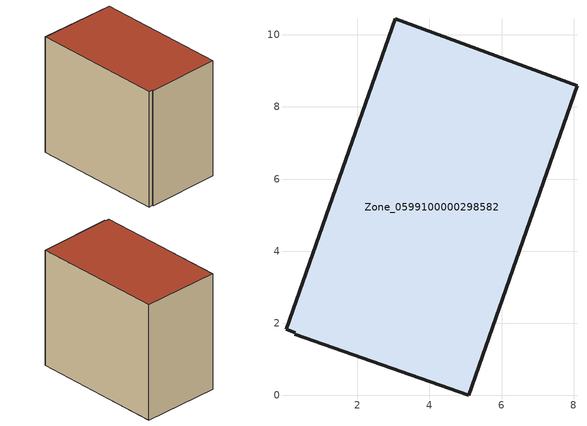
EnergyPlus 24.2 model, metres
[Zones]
Zone_0599100000298582
 floor ground (C_G): 0.28,1.74 0.02,1.83 3.04,10.45 8.09,8.59 5.09,0 0.27,1.69 z0
 wall outside (C_F): 3.04,10.45 0.02,1.83 0.28,1.74 0.27,1.69 5.09,0 8.09,8.59 3.04,10.45 z0:8.23
 roof outside (C_R): 0.02,1.83 0.28,1.74 0.27,1.69 5.09,0 8.09,8.59 3.04,10.45 z8.23
[BUILDING]
Pand.0599100000298582: North Axis=0; Terrain=City; Loads Convergence Tolerance Value=0.04; Temperature Convergence Tolerance Value=0.4; Solar Distribution=FullExterior; Maximum Number of Warmup Days=25; Minimum Number of Warmup Days=1
[Site:Location]
Rotterdam.The.Hague.AP_ZH_NLD Design_Conditions: Latitude=51.96; Longitude=4.45; Time Zone=1; Elevation=-4.5
[SITE:GROUNDTEMPERATURE:BUILDINGSURFACE]
18, 18, 18, 18, 18, 18, 18, 18, 18, 18, 18, 18
[MATERIAL] Thermal Absorptance=0.9; Solar Absorptance=0.7; Visible Absorptance=0.7
Name | Roughness | Thickness | Conductivity | Density | Specific Heat
G.TI.1992-2005 | MediumSmooth | 0.15 | 0.06 | 540 | 1210
F.TI.1992-2005 | Rough | 0.3 | 0.12 | 1920 | 840
R.TI.1992-2005 | MediumRough | 0.2 | 0.08 | 1500 | 1000
[CONSTRUCTION]
C_G: G.TI.1992-2005
C_F: F.TI.1992-2005
C_R: R.TI.1992-2005
[ZONE]
Zone_0599100000298582: Type=1; Multiplier=1; Ceiling Height=Autocalculate; Volume=Autocalculate; Floor Area=autocalculate; Part of Total Floor Area=Yes
[ZONEINFILTRATION:DESIGNFLOWRATE]
Infil_Zone_0599100000298582: Zone or ZoneList or Space or SpaceList=Zone_0599100000298582; Schedule=AlwaysOn; Design Flow Rate Calculation Method=Flow/Area; Flow Rate per Floor Area=0.0015; Constant Term Coefficient=1; Temperature Term Coefficient=0; Velocity Term Coefficient=0; Velocity Squared Term Coefficient=0
[HVACTEMPLATE:ZONE:IDEALLOADSAIRSYSTEM]
Zone_0599100000298582: Maximum Heating Supply Air Temperature=50; Minimum Cooling Supply Air Temperature=13; Maximum Heating Supply Air Humidity Ratio=0.0156; Minimum Cooling Supply Air Humidity Ratio=0.0077; Heating Limit=NoLimit; Cooling Limit=NoLimit; Dehumidification Control Type=ConstantSensibleHeatRatio; Cooling Sensible Heat Ratio=0.7; Dehumidification Setpoint=60; Humidification Control Type=None; Humidification Setpoint=30; Outdoor Air Method=None; Outdoor Air Flow Rate per Person=0.00944; Outdoor Air Flow Rate per Zone Floor Area=0; Outdoor Air Flow Rate per Zone=0; Demand Controlled Ventilation Type=None; Outdoor Air Economizer Type=NoEconomizer; Heat Recovery Type=None; Sensible Heat Recovery Effectiveness=0.7; Latent Heat Recovery Effectiveness=0.65
[ZONECONTROL:THERMOSTAT]
ThermostatControl_Zone_0599100000298582: Zone or ZoneList=Zone_0599100000298582; Control Type Schedule=DualSetpointControlType; Control 1=Thermostat_Zone_0599100000298582; Temperature Difference Between Cutout And Setpoint=0
[THERMOSTATSETPOINT:DUALSETPOINT]
Thermostat_Zone_0599100000298582: Heating Setpoint Temperature Schedule=HeatingSetpoint_Zone_0599100000298582; Cooling Setpoint Temperature Schedule=CoolingSetpoint_Zone_0599100000298582
[SCHEDULE:COMPACT]
HeatingSetpoint_Zone_0599100000298582: Through: 12/31, For: AllDays, Until: 24:00, 21
CoolingSetpoint_Zone_0599100000298582: Through: 12/31, For: AllDays, Until: 24:00, 24
DualSetpointControlType: Through: 12/31, For: AllDays, Until: 24:00, 4
AlwaysOn: Through: 12/31, For: AllDays, Until: 24:00, 1
